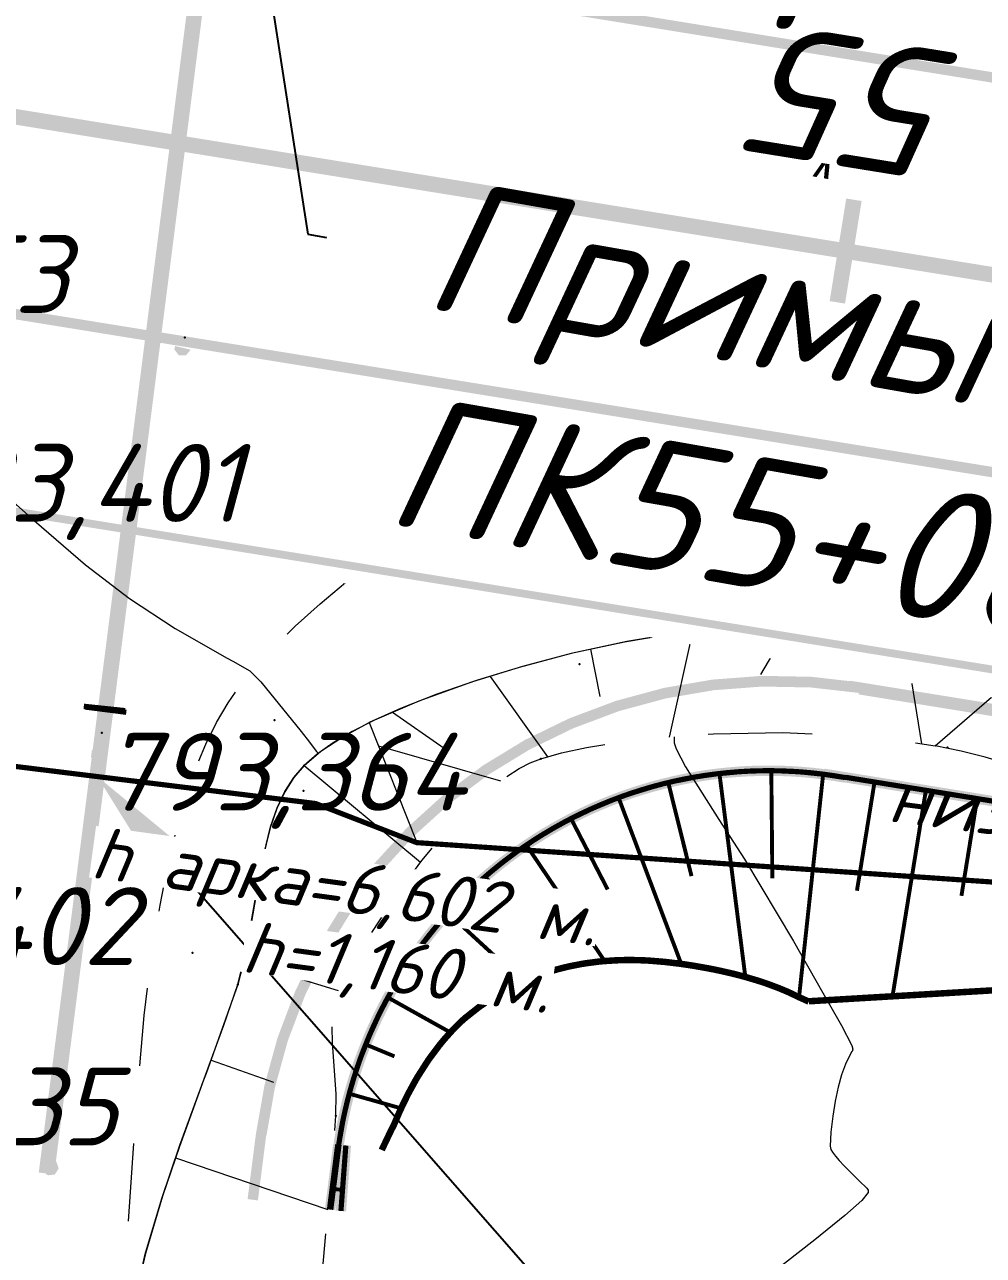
# Model space of a CAD drawing. Header units: metres. Extents: x 629572 to 645168, y 4785785 to 4790166.
# Drawn here: x 634772.03 to 634790.47, y 4788167.97 to 4788191.66 of the extents above; entities that cross this region are included whole.
import ezdxf
from ezdxf import colors
from ezdxf.entities.mleader import LeaderData, LeaderLine
from ezdxf.math import Vec2, Vec3

# ---------------------------------------------------------------- set-up
doc = ezdxf.new("R2010")
doc.units = ezdxf.units.M
for name, pattern in [('Сплошная', [0]), ('Сплошная_0_50', [0]), ('Штриховая 1.5-1.5', [3, 1.5, -1.5]), ('Штриховая 2', [4, 2, -2]), ('Штриховая 2_0_50', [2, 1, -1]), ('Штрихпунктирная 2', [10, 5, -2.5, 0, -2.5])]:
    doc.linetypes.add(name, pattern=pattern)
doc.layers.get('0').update_dxf_attribs({"linetype": 'CONTINUOUS'})
for name, color, linetype in [('АД ось слева_9м', 7, 'CONTINUOUS'), ('Газопровод подземный', 7, 'CONTINUOUS'), ('Горизонтали', 7, 'CONTINUOUS'), ('Границы частей обочин', 7, 'CONTINUOUS'), ('Дороги', 7, 'CONTINUOUS'), ('Дороги с покрытием (край_ бровка)', 7, 'CONTINUOUS'), ('Дороги с покрытием (осевая линия)', 7, 'CONTINUOUS'), ('Дорожные полосы', 7, 'CONTINUOUS'), ('Коммуникации', 7, 'CONTINUOUS'), ('Нурсултан', 7, 'CONTINUOUS'), ('Общая поверхность по верху_ ПЧ или ДП_откосы', 7, 'CONTINUOUS'), ('пересечения с комуникациями', 7, 'CONTINUOUS'), ('Пикет кратный_красныйКДП', 7, 'CONTINUOUS'), ('ПК55+08_11', 7, 'CONTINUOUS'), ('подпись съездов', 7, 'CONTINUOUS'), ('Проезжие части улиц и тротуаров (без бортового камня)', 7, 'CONTINUOUS'), ('Риска для шага 20 м', 7, 'CONTINUOUS'), ('Укрепленная часть обочины', 7, 'CONTINUOUS')]:
    doc.layers.add(name, color=color, linetype=linetype)
doc.layers.add('ЛЭП в.напряж.', color=10, linetype='SIL_KAB_VYSVOLT', lineweight=13)
doc.styles.add('ISOCPEUR', font='isocpeui.ttf')
doc.styles.get("Standard").update_dxf_attribs({"font": 'isocpeui.ttf'})
doc.linetypes.add('GAZ_NADZ', pattern='A,10,-2.2,["|",Standard,S=1.8,R=0,X=-1.5,Y=-1],0,["-",Standard,S=1.5,R=0,X=-1.5,Y=0.05],-0.05', length=12.25)
doc.linetypes.add('SIL_KAB_VYSVOLT', pattern='A,1.5,["<<",Standard,S=1.6,R=0,X=-1.5,Y=-0.8],5,0,1.5,[">>",Standard,S=1.6,R=0,X=-2.14,Y=-0.8],-2,8,-2', length=20)

# ---------------------------------------------------------------- blocks, each defined once
blk = doc.blocks.new('Риска для шага 20 м')
at = {"color": 7, "linetype": 'Continuous', "lineweight": 0, "const_width": 0.1, "flags": 128}
blk.add_lwpolyline([(0, 0.4), (0, -0.4)], dxfattribs=at)
blk = doc.blocks.new('Пикет кратный_255_4294967295')
at = {"color": 1, "linetype": 'Continuous', "lineweight": 0, "true_color": 0xff0000, "const_width": 0.3, "flags": 128}
blk.add_lwpolyline([(0, 1), (0, -1)], dxfattribs=at)

msp = doc.modelspace()

# ---------------------------------------------------------------- hatches: boundary and pattern name
at = {"layer": 'Дороги с покрытием (осевая линия)'}
for points in [[(634775.22054046, 4788185.40437489), (634775.21178549, 4788185.40648303), (634775.21177621, 4788185.40648605), (634775.21176118, 4788185.40648967), (634775.21176103, 4788185.40648836), (634775.21176118, 4788185.40648967), (634775.21170033, 4788185.40650432), (634775.20355748, 4788185.40846462), (634775.20171823, 4788185.40890884), (634775.20161809, 4788185.40893328), (634774.94428805, 4788185.4709197), (634774.93455749, 4788185.47326319), (634774.92482699, 4788185.4756071), (634774.90958569, 4788185.41233433), (634774.90845692, 4788185.40764837), (634774.91141678, 4788185.40384421), (634774.97593425, 4788185.32092321), (634774.99134846, 4788185.30111211), (634774.99325196, 4788185.29866564), (634774.99430832, 4788185.29730795), (634774.99912798, 4788185.29725021), (634774.99915172, 4788185.29923244), (634774.99924787, 4788185.3072583), (634774.99912798, 4788185.29725021), (634775.12928376, 4788185.2956909), (634775.13715356, 4788185.29936531), (634775.21952348, 4788185.40015298), (634775.22257363, 4788185.40388514)], [(634773.6178806, 4788177.58680169), (634773.61639824, 4788177.59138808), (634773.5793314, 4788177.7060718), (634773.57636667, 4788177.71524458), (634773.56686239, 4788177.71217244), (634773.57636667, 4788177.71524458), (634773.57037428, 4788177.72153158), (634773.530643, 4788177.73651319), (634773.4485801, 4788177.76745691), (634773.44407007, 4788177.76915752), (634773.44259197, 4788177.7682775), (634773.43992853, 4788177.76669175), (634773.42350277, 4788177.75314597), (634773.3891527, 4788177.72481876), (634773.43992853, 4788177.76669175), (634773.32808523, 4788177.70010319), (634773.32328929, 4788177.69286206), (634773.30561717, 4788177.56390216), (634773.31553326, 4788177.56254257), (634773.30561717, 4788177.56390216), (634773.30496277, 4788177.55912679), (634773.30828829, 4788177.55563777), (634773.38077631, 4788177.47958592), (634773.39809481, 4788177.46141597), (634773.40533984, 4788177.46832149), (634773.40622159, 4788177.45835158), (634773.53588061, 4788177.4698188), (634773.53499886, 4788177.47978872), (634773.53539128, 4788177.47535169), (634773.53588061, 4788177.4698188), (634773.54334342, 4788177.47426196), (634773.61521905, 4788177.58278316), (634773.60688383, 4788177.58830444), (634773.61521905, 4788177.58278316)], [(634772.6839616, 4788169.64588699), (634772.68236024, 4788169.6504332), (634772.64231793, 4788169.76411221), (634772.63911521, 4788169.77320464), (634772.63296105, 4788169.77933337), (634772.59285291, 4788169.7932747), (634772.51001164, 4788169.82206979), (634772.50545884, 4788169.82365231), (634772.50400417, 4788169.82273407), (634772.50138295, 4788169.82107947), (634772.39131257, 4788169.75159947), (634772.38723668, 4788169.74902663), (634772.38670692, 4788169.74423584), (634772.39665512, 4788169.74313587), (634772.38670692, 4788169.74423584), (634772.37240082, 4788169.61485928), (634772.382349, 4788169.61375911), (634772.37240082, 4788169.61485928), (634772.37528637, 4788169.60666729), (634772.44973129, 4788169.53252992), (634772.46751732, 4788169.51481736), (634772.47457997, 4788169.5219093), (634772.47572119, 4788169.51196575), (634772.52685879, 4788169.52594582), (634772.53928486, 4788169.52934313), (634772.47572119, 4788169.51196575), (634772.60503742, 4788169.52680732), (634772.60982598, 4788169.5273569), (634772.61238192, 4788169.53144341), (634772.68140566, 4788169.64180048), (634772.67292933, 4788169.64710157), (634772.68140566, 4788169.64180048)]]:
    msp.add_hatch(color=7, dxfattribs=at).paths.add_polyline_path(points)

# ---------------------------------------------------------------- linework, layer by layer
at = {"layer": 'Горизонтали', "color": 34, "linetype": 'Сплошная', "lineweight": 0, "const_width": 0.1, "elevation": 794, "flags": 128}
for points in [[(634780.79467127, 4788185.87109443), (634781.10798914, 4788185.58975286), (634782.36424843, 4788184.44688168), (634782.6118125, 4788184.20208081), (634782.68951755, 4788184.09552057), (634782.69136, 4788184.08472612), (634782.69162009, 4788184.08320231), (634782.69231664, 4788184.07912138), (634782.69239471, 4788184.07866401), (634782.69250536, 4788184.07801568)], [(634782.69250536, 4788184.07801568), (634782.68969713, 4788184.0755867), (634782.67726856, 4788184.06495363), (634782.67723967, 4788184.06492949), (634782.69952573, 4788184.01581232), (634783.29008767, 4788183.22928735), (634785.20939968, 4788180.73251115), (634785.68176571, 4788180.11907802)]]:
    msp.add_lwpolyline(points, dxfattribs=at)
at = {"layer": 'Горизонтали', "color": 34, "linetype": 'Сплошная', "lineweight": 0, "true_color": 0xa55200, "flags": 128}
for points, elevation in [([(634765.30143004, 4788185.50457256), (634765.38121581, 4788185.46108453), (634765.83585545, 4788185.23220394), (634766.45649916, 4788184.96805637), (634766.60945293, 4788184.90479678), (634767.68095357, 4788184.44809893), (634769.48333431, 4788183.65027533), (634771.19800911, 4788182.85622404), (634771.54065771, 4788182.67526795), (634771.72675717, 4788182.547008), (634771.87393201, 4788182.41713126), (634772.21391188, 4788182.11383126), (634773.20116599, 4788181.26588919), (634774.04822255, 4788180.61373765), (634774.92575547, 4788180.03613497), (634775.92601297, 4788179.46799343), (634776.03678888, 4788179.40949322), (634776.35875897, 4788179.2238504), (634776.57484691, 4788179.01292061), (634777.34606879, 4788178.05735686), (634777.51018998, 4788177.84699734), (634777.60134254, 4788177.72889637), (634777.64595818, 4788177.67022473), (634777.6459582, 4788177.67022471), (634777.66718033, 4788177.64214687), (634777.67412424, 4788177.63295977), (634777.67499902, 4788177.6318024), (634777.67611515, 4788177.6303257), (634777.67611597, 4788177.63032462)], 793.5), ([(634784.526316, 4788177.95115373), (634784.52082815, 4788177.90955725), (634784.52501488, 4788177.83395786), (634784.56236957, 4788177.72363881), (634784.74475883, 4788177.37460874), (634785.38471465, 4788176.36054527), (634785.87482708, 4788175.59541381), (634786.81834632, 4788174.01682247), (634787.38559141, 4788173.02573242), (634787.74154594, 4788172.39599813), (634787.94310093, 4788172.01183538), (634787.96090676, 4788171.94032832), (634787.94472144, 4788171.89415999), (634787.94402283, 4788171.89315484), (634787.89362949, 4788171.80947707), (634787.81838974, 4788171.65143543), (634787.74301066, 4788171.44587049), (634787.67638186, 4788171.20660698), (634787.61935543, 4788170.93823705), (634787.57282058, 4788170.64810902), (634787.53724398, 4788170.34427323), (634787.52416809, 4788170.07333901), (634787.53706659, 4788170.00901539), (634787.56729627, 4788169.95769684), (634787.62986952, 4788169.87853761), (634787.7008874, 4788169.79539442), (634787.79220825, 4788169.69672223), (634787.96342056, 4788169.52464991), (634788.08528165, 4788169.40570736), (634788.22761823, 4788169.26661529), (634788.25744573, 4788169.22602888), (634788.25298258, 4788169.18176427), (634788.13176227, 4788169.02947404), (634787.80853493, 4788168.74030312), (634787.23238645, 4788168.27131459), (634785.5363765, 4788166.94689793), (634782.74378178, 4788164.80275519), (634782.18441374, 4788164.37483678), (634781.95073679, 4788164.19607315), (634781.67387932, 4788163.98427626), (634781.65856233, 4788163.97255871), (634781.61682312, 4788163.94062807)], 793)]:
    msp.add_lwpolyline(points, dxfattribs=dict(at, elevation=elevation))
at = {"layer": 'Дороги с покрытием (край_ бровка)', "color": 251, "linetype": 'Сплошная', "lineweight": 0, "true_color": 0x636466, "flags": 128}
msp.add_lwpolyline([(634795.566, 4788179.802), (634795.4892138, 4788179.83838964), (634795.41996934, 4788179.89430093), (634795.29777336, 4788180.07055201), (634795.19341797, 4788180.31048327), (634795.12387012, 4788180.47802401), (634795.01156164, 4788180.67627952), (634794.884, 4788180.794), (634794.66753861, 4788180.9047016), (634794.38247701, 4788181.02407096), (634794.02344268, 4788181.14956409), (634793.66936534, 4788181.24897126), (634793.28279221, 4788181.32498786), (634792.953, 4788181.351), (634792.63147041, 4788181.3240787), (634792.22911941, 4788181.23998912), (634791.62277328, 4788181.06849628), (634791.4124925, 4788181.00629424), (634790.9518511, 4788180.88008095), (634790.59, 4788180.803), (634789.07692232, 4788180.59287786), (634788.54562842, 4788180.52193727), (634785.24334466, 4788180.05580724), (634783.61033, 4788179.78509994), (634782.54, 4788179.559), (634781.54120616, 4788179.28567972), (634780.62509391, 4788179.00292614), (634779.61243191, 4788178.64111319), (634778.75902649, 4788178.27419616), (634778.33216448, 4788178.05604724), (634777.96386849, 4788177.83742351), (634777.65469392, 4788177.61865579), (634777.405, 4788177.4), (634777.20523351, 4788177.16762346), (634777.031437, 4788176.8930828), (634776.88163214, 4788176.57337147), (634776.75261146, 4788176.20171179), (634776.60474573, 4788175.60056194), (634776.45232444, 4788174.73422827), (634776.44551532, 4788174.6922231), (634776.28736326, 4788173.80712772), (634776.128, 4788173.186), (634775.51901513, 4788171.47197373), (634775.47271085, 4788171.34650367), (634775.00638768, 4788170.06361913), (634774.68072978, 4788169.10974174), (634774.35484191, 4788168.01003334), (634774.25234501, 4788167.57016332), (634774.189, 4788167.199), (634774.16231246, 4788166.86069562), (634774.16757493, 4788166.49970183), (634774.20474586, 4788166.10942698), (634774.27552721, 4788165.67153506), (634774.45838022, 4788164.83235513), (634774.616692, 4788164.11938327), (634774.69633197, 4788163.67137169), (634774.74327575, 4788163.27575941), (634774.76010911, 4788162.91036272), (634774.747, 4788162.568), (634774.747, 4788162.56799998), (634774.5786987, 4788161.13241905), (634774.14424981, 4788157.81917841), (634773.89972605, 4788155.98509286), (634773.0072453, 4788149.242255), (634772.38930337, 4788144.39445082), (634771.952, 4788140.71400001), (634771.58142275, 4788137.23101933), (634771.17038917, 4788133.01845283), (634770.62284452, 4788127.0621757), (634770.46413023, 4788125.31445944), (634770.11821459, 4788121.58725779), (634769.864, 4788119.041), (634769.29747762, 4788113.96566718), (634768.6863821, 4788108.89513374), (634768.053, 4788103.82700002), (634768.053, 4788103.82699999)], dxfattribs=at)
at = {"layer": 'Дорожные полосы', "color": 6, "linetype": 'Сплошная', "lineweight": 0, "true_color": 0xff00ff, "const_width": 0.2, "flags": 128}
for points in [[(634787.8979749639, 4788178.933397774), (634796.3559317859, 4788177.564390441)], [(634788.0889703787, 4788178.867822044), (634796.1664614533, 4788177.554337464)]]:
    msp.add_lwpolyline(points, dxfattribs=at)
at = {"layer": 'Нурсултан', "color": 251, "linetype": 'Сплошная', "lineweight": 0, "flags": 128}
for points in [[(634808.98, 4788168.234), (634807.714, 4788169.528), (634805.266, 4788172.1555), (634801.552, 4788176.077), (634795.566, 4788179.802), (634795.45292812, 4788179.86449884), (634795.35548923, 4788179.97287496), (634795.27301864, 4788180.12106257), (634795.06526382, 4788180.59441738), (634794.98004585, 4788180.71431793), (634794.884, 4788180.794), (634794.44133014, 4788181.00104951), (634793.88309796, 4788181.19194791), (634793.37633501, 4788181.31030243), (634792.953, 4788181.351), (634792.67597447, 4788181.33054754), (634792.3406866, 4788181.26703417), (634791.08178158, 4788180.9134041), (634790.59, 4788180.803), (634786.89195871, 4788180.29623879), (634785.12092893, 4788180.03697684), (634783.56716401, 4788179.77713665), (634782.54, 4788179.559), (634781.6042916, 4788179.30392735), (634780.73991654, 4788179.04036058), (634779.95764993, 4788178.771598), (634779.26229777, 4788178.49932109), (634778.65883283, 4788178.22562621)], [(634774.747, 4788162.568), (634774.75509606, 4788163.09712476), (634774.69352641, 4788163.68990755), (634774.58885101, 4788164.25397963), (634774.49234623, 4788164.68592268), (634774.29840427, 4788165.55398204), (634774.19730588, 4788166.16872814), (634774.1606549, 4788166.71014521), (634774.25087261, 4788167.56294315), (634774.35050352, 4788167.99312246), (634774.66620712, 4788169.06502746), (634775.01742138, 4788170.0947527), (634775.85903519, 4788172.40082133), (634776.128, 4788173.186), (634776.29333218, 4788173.83565565), (634776.58470389, 4788175.50017991), (634776.75806044, 4788176.21981462), (634776.88636789, 4788176.58505438), (634777.0351111, 4788176.89980824), (634777.20735301, 4788177.17049459), (634777.405, 4788177.4), (634777.72907541, 4788177.67531593), (634778.14728995, 4788177.95070472), (634778.65883283, 4788178.22562621), (634779.571, 4788175.916)], [(634791.5563676, 4788177.20593158), (634790.938, 4788177.431), (634790.50816056, 4788177.56274002), (634790.04239362, 4788177.67911027), (634789.54219734, 4788177.77973381)]]:
    msp.add_lwpolyline(points, dxfattribs=at)
at = {"layer": 'Нурсултан', "color": 251, "linetype": 'Continuous', "lineweight": 0, "flags": 128}
for points in [[(634788.83929325, 4788180.56309184), (634789.28369416, 4788177.82073013)], [(634786.8578558, 4788180.29124645), (634786.18342317, 4788179.15207789)], [(634784.87971815, 4788179.99663853), (634784.42740994, 4788177.94360946)], [(634782.91254445, 4788179.63811648), (634783.0945823, 4788178.72732753)], [(634780.98322682, 4788179.11455118), (634782.08627539, 4788177.56571245)], [(634779.10590825, 4788178.42839235), (634780.0975715, 4788177.73619523)], [(634778.83633762, 4788177.77618041), (634781.18141206, 4788177.10753012)], [(634777.4034486, 4788177.39819853), (634779.64625226, 4788175.53872977)], [(634776.60737778, 4788175.59430335), (634777.71993745, 4788174.98641266)], [(634776.24071348, 4788173.62889594), (634778.05772492, 4788173.06937244)], [(634775.61458558, 4788171.7310158), (634776.81764521, 4788171.30573572)], [(634774.93407928, 4788169.85040196), (634777.86072555, 4788168.85317173)]]:
    msp.add_lwpolyline(points, dxfattribs=at)
at = {"layer": 'Нурсултан', "color": 251, "linetype": 'Штриховая 2', "lineweight": 0, "flags": 128}
msp.add_lwpolyline([(634777.299, 4788162.407), (634778.018, 4788170.658), (634778.02312178, 4788171.07923351), (634777.94964198, 4788172.06032468), (634777.94529718, 4788172.48463164), (634777.9659763, 4788172.70827563), (634778.00546209, 4788172.9088379), (634778.06457894, 4788173.09042577), (634778.144, 4788173.255), (634778.6511041, 4788174.10324125), (634779.16260615, 4788174.87949297), (634779.67038903, 4788175.57162955), (634780.16673975, 4788176.16901056), (634780.64430721, 4788176.6634844), (634781.10340362, 4788177.05611569), (634781.54204844, 4788177.34522123), (634781.75330345, 4788177.45068716), (634781.959, 4788177.53), (634782.35824089, 4788177.64202379), (634782.83903974, 4788177.74459511), (634783.38779762, 4788177.83481749), (634783.98933655, 4788177.91019445), (634785.28282096, 4788178.00885781), (634786.61368909, 4788178.03269857), (634787.85615146, 4788177.98317311), (634789.00963694, 4788177.8641932), (634789.54219734, 4788177.77973381), (634791.581, 4788179.533), (634792.664, 4788179.786), (634793.281, 4788178.833), (634793.692, 4788179.479), (634795.45292812, 4788179.86449884)], dxfattribs=at)
at = {"layer": 'Нурсултан', "color": 7}
for p in [(634775.1129999999, 4788185.636, 7.107999999999947), (634784.2290000003, 4788184.805, 7.342999999999961), (634790.3370000003, 4788180.552, 7.519000000000005), (634790.3399999999, 4788180.337, 7.504000000000019), (634786.8559999997, 4788180.09, 7.418999999999983), (634782.7000000002, 4788179.35, 7.086000000000013), (634776.8370000003, 4788178.274, 6.73599999999999), (634773.5159999998, 4788178.03, 6.687000000000012), (634789.7790000001, 4788177.749, 6.740000000000009), (634781.9589999998, 4788177.53, 6.230000000000018), (634777.4050000003, 4788177.4, 6.802000000000021), (634777.3959999997, 4788176.916, 6.699999999999932), (634777.625, 4788176.669, 6.658999999999992), (634779.5710000005, 4788175.916, 6.33299999999997), (634775.2570000002, 4788173.793, 6.584999999999923), (634778.1440000003, 4788173.255, 6.194999999999936), (634776.1279999996, 4788173.186, 6.621999999999957), (634778.0180000002, 4788170.658, 6.141999999999939)]:
    msp.add_point(p, dxfattribs=at)
at = {"layer": 'Проезжие части улиц и тротуаров (без бортового камня)', "linetype": 'Штриховая 1.5-1.5', "lineweight": 0, "flags": 128}
msp.add_lwpolyline([(634773.666, 4788162.639), (634773.9249112, 4788167.14511091), (634774.18888899, 4788171.03088863), (634774.32891282, 4788172.59145256), (634774.463, 4788173.676), (634774.63315184, 4788174.7129082), (634774.79487843, 4788175.53818408), (634775.03941107, 4788176.51529971), (634775.32262366, 4788177.36192341), (634775.51217183, 4788177.81262987), (634775.71891781, 4788178.2277445), (634775.94366727, 4788178.60887712), (634776.187, 4788178.957), (634776.47188797, 4788179.3032329), (634776.82002542, 4788179.67683981), (634777.23297452, 4788180.07950792), (634777.71345185, 4788180.51389216), (634778.6883123, 4788181.32870245), (634779.91016148, 4788182.28011373), (634782.44199997, 4788184.15099998), (634782.442, 4788184.151)], dxfattribs=at)

# ---------------------------------------------------------------- block references
at = {"layer": 'Риска для шага 20 м', "color": 7, "linetype": 'Continuous'}
for p, rotation in [((634773.5652911788, 4788178.49897577, 0.004999999999995453), 264.00002), ((634773.58754112, 4788178.47537351), 262.734358), ((634773.58754112, 4788178.47537351), 262.734358)]:
    msp.add_blockref('Риска для шага 20 м', p, dxfattribs=dict(at, rotation=rotation))

# ---------------------------------------------------------------- texts
at = {"layer": 'Дороги', "color": 0, "style": 'ISOCPEUR', "width": 0.75}
msp.add_text('А', height=1, rotation=350.5922611733356, dxfattribs=at).set_placement((634786.8073353578, 4788188.262891012))
at = {"layer": 'ЛЭП в.напряж.', "color": 4, "insert": (634780.4775994155, 4788192.580161084), "char_height": 2.850471999999999, "attachment_point": 7, "rotation": 350.7316003629305, "style": 'ISOCPEUR'}
msp.add_mtext('ЛС\\P2 пр.', dxfattribs=at)
at = {"layer": 'Нурсултан', "color": 251, "char_height": 1.5, "attachment_point": 1, "style": 'ISOCPEUR'}
for s, insert in [('793,553', (634765.9139999999, 4788187.608, 6.875999999999976)), ('794,020', (634784.2290000003, 4788184.805, 7.342999999999961)), ('793,401', (634769.5710000005, 4788183.59, 6.723999999999933)), ('793,364', (634773.5159999998, 4788178.03, 6.687000000000012)), ('792,402', (634767.3049999997, 4788175.059, 5.725000000000023)), ('792,335', (634766.9289999995, 4788171.587, 5.658000000000015))]:
    msp.add_mtext(s, dxfattribs=dict(at, insert=insert))

# ---------------------------------------------------------------- next in the draw order: leaders
at = {"layer": 'пересечения с комуникациями'}
ml = msp.add_multileader_mtext('Standard', dxfattribs=at)
ml.set_content('Газопровод подземный\\PПК0+21,34', color=256, style='ISOCPEUR')
ml.set_leader_properties()
ml.build(insert=Vec2(0, 0))
ml.multileader.update_dxf_attribs({"text_left_attachment_type": 6, "text_right_attachment_type": 6, "dogleg_length": 0.36, "arrow_head_size": 2})
ctx = ml.context
ctx.base_point, ctx.char_height, ctx.arrow_head_size, ctx.plane_origin, ctx.plane_x_axis, ctx.plane_y_axis = Vec3(634786.785701261, 4788162.27610833, 0.004999999999995453), 2.53, 2, Vec3(634761.8342464158, 4788182.582755749, 0.004999999999995453), Vec3(0.984807753012208, -0.1736481776669304), Vec3(0.1736481776669304, 0.984807753012208)
ctx.left_attachment, ctx.right_attachment = 6, 6
notes = []
notes.append((ctx, [(0, (1, 1, 0), (634786.43117047, 4788162.338621674, 0.004999999999995453), (0.984807753012208, -0.1736481776669304), 0.36, [(0, [(634773.4274518692, 4788177.187518033, 0.004999999999995453)], 0, [])])]))
ctx.mtext.insert, ctx.mtext.text_direction, ctx.mtext.rotation, ctx.mtext.flow_direction = Vec3(634789.2825126344, 4788164.918688313, 0.004999999999995453), Vec3(0.984807753012208, -0.1736481776669304), 6.108652381980153, 5
ctx.mtext.has_bg_fill, ctx.mtext.bg_color, ctx.mtext.bg_scale_factor, ctx.mtext.bg_transparency, ctx.mtext.use_window_bg_color = 1, -1027028792, 1.5, 0, 1
for ctx, leaders in notes:
    for number, flags, end, landing, length, lines in leaders:
        leader = LeaderData()
        leader.index, (leader.has_last_leader_line, leader.has_dogleg_vector, leader.attachment_direction) = number, flags
        leader.last_leader_point, leader.dogleg_vector, leader.dogleg_length = Vec3(end), Vec3(landing), length
        for number, points, colour, breaks in lines:
            line = LeaderLine()
            line.index, line.vertices, line.color, line.breaks = number, Vec3.list(points), colors.encode_raw_color(colour), breaks
            leader.lines.append(line)
        ctx.leaders.append(leader)

# ---------------------------------------------------------------- next in the draw order: linework, layer by layer
at = {"layer": 'Границы частей обочин', "color": 86, "linetype": 'Сплошная', "lineweight": 0, "true_color": 0x128000, "const_width": 0.1, "flags": 128}
for points in [[(634787.81388259, 4788177.16815567), (634787.60999882, 4788177.20248795), (634787.4052211, 4788177.23171043), (634787.19967782, 4788177.2558012), (634786.99349755, 4788177.27473831), (634786.78680953, 4788177.28850555), (634786.57974348, 4788177.29709053), (634786.37242877, 4788177.3004818), (634786.16499692, 4788177.29867172), (634785.95757776, 4788177.2916584), (634785.75030208, 4788177.27943897), (634785.54330039, 4788177.26201916), (634785.33670318, 4788177.23940182), (634785.1306411, 4788177.21159935), (634784.92524433, 4788177.17862225), (634784.72064281, 4788177.14048672), (634784.5169661, 4788177.09721375), (634784.31434345, 4788177.0488224), (634784.11290312, 4788176.9953413), (634783.91277361, 4788176.93679905), (634783.71408153, 4788176.87322521), (634783.51695347, 4788176.80465698), (634783.32151556, 4788176.73113441), (634783.12789154, 4788176.65269566), (634782.93620563, 4788176.56938934), (634782.74658012, 4788176.48125839), (634782.55913639, 4788176.38835812), (634782.3739953, 4788176.29074097), (634782.19127417, 4788176.18846464), (634782.01109076, 4788176.08158875), (634781.83356142, 4788175.97017574), (634781.65880013, 4788175.85429287), (634781.4869194, 4788175.7340064), (634781.3180294, 4788175.60939074), (634781.15224123, 4788175.48051882), (634780.98966026, 4788175.3474679), (634780.83039236, 4788175.21031857), (634780.67454195, 4788175.06915283), (634780.52220917, 4788174.92405558), (634780.37349367, 4788174.77511501), (634780.22849131, 4788174.62242126), (634780.08729839, 4788174.46606684), (634779.95000744, 4788174.3061471), (634779.81670618, 4788174.14275837), (634779.68748522, 4788173.97600174), (634779.562428, 4788173.80597782), (634779.44161844, 4788173.63279152), (634779.32513475, 4788173.45654917), (634779.21305561, 4788173.2773571), (634779.10545444, 4788173.0953269), (634779.00240421, 4788172.9105711), (634778.90397358, 4788172.72320223), (634778.81023026, 4788172.53333569), (634778.72123528, 4788172.34108996), (634778.63704872, 4788172.14658308), (634778.55773067, 4788171.94993567), (634778.48333549, 4788171.75126958), (634778.41391182, 4788171.55070782), (634778.34950829, 4788171.34837461), (634778.29017448, 4788171.14439631), (634778.23594666, 4788170.93889999), (634778.18686581, 4788170.73201287), (634778.14297009, 4788170.52386439), (634778.10428905, 4788170.31458449), (634778.07085133, 4788170.1043036)], [(634778.06490094, 4788170.10506298), (634777.90515074, 4788168.85205625)]]:
    msp.add_lwpolyline(points, dxfattribs=at)
at = {"layer": 'Дорожные полосы', "color": 6, "linetype": 'Сплошная', "lineweight": 0, "true_color": 0xff00ff, "const_width": 0.2, "flags": 128}
for points in [[(634788.09445777, 4788178.90159501, 0.4241068367), (634776.57694524, 4788170.29476759)], [(634788.09445777, 4788178.90159501, 0.4241068367), (634776.57694524, 4788170.29476759)], [(634788.0934992, 4788178.89567278, 0.4241068367), (634776.58289638, 4788170.29400886)], [(634788.0934992, 4788178.89567278, 0.4241068367), (634776.58289638, 4788170.29400886)]]:
    msp.add_lwpolyline(points, format="xyb", dxfattribs=at)
for points in [[(634776.41719504, 4788169.04176086), (634776.576945244, 4788170.294767591)], [(634776.41719504, 4788169.04176086), (634776.5769452438, 4788170.294767589)]]:
    msp.add_lwpolyline(points, dxfattribs=at)
at = {"layer": 'Общая поверхность по верху_ ПЧ или ДП_откосы', "color": 30, "linetype": 'Continuous', "lineweight": 0, "true_color": 0xff7f27, "const_width": 0.075, "flags": 128}
for points in [[(634783.45448249, 4788176.78050603), (634784.65978965, 4788173.58113591)], [(634790.3528483, 4788176.76327607), (634790.04976487, 4788174.8909975)], [(634782.53966866, 4788176.3781114), (634783.24475373, 4788175.01378982)], [(634781.68048985, 4788175.86767864), (634783.18634862, 4788173.63645193)], [(634780.88730929, 4788175.25975089), (634781.6408957, 4788174.38368398)], [(634780.17379861, 4788174.56010842), (634781.61147937, 4788173.23768409)], [(634779.54777668, 4788173.78122934), (634780.21039311, 4788173.30133074)], [(634779.01583934, 4788172.93524754), (634780.21959732, 4788172.2621438)], [(634778.59208083, 4788172.03022449), (634779.14319362, 4788171.80190475)], [(634778.27371349, 4788171.08296786), (634779.27121963, 4788170.80097895)], [(634778.14393258, 4788169.23321357), (634777.95553932, 4788169.24728335)]]:
    msp.add_lwpolyline(points, dxfattribs=at)
at = {"layer": 'Общая поверхность по верху_ ПЧ или ДП_откосы', "color": 30, "linetype": 'Штриховая 2_0_50', "lineweight": 0, "true_color": 0xff7f27, "const_width": 0.125, "flags": 128}
for points in [[(634778.89910126, 4788169.99870706), (634778.90024281, 4788170.00131905), (634778.90069866, 4788170.00236344), (634778.91339588, 4788170.0312413), (634779.08350468, 4788170.38872552), (634779.12983894, 4788170.47782946), (634779.24225521, 4788170.7383194), (634779.30259228, 4788170.86884832), (634779.40594769, 4788171.07874584), (634779.54442883, 4788171.33291245), (634779.58742428, 4788171.40641975), (634779.78764915, 4788171.71957445), (634779.81462288, 4788171.75838184), (634780.007411, 4788172.01611114), (634780.10964966, 4788172.13952112), (634780.24764347, 4788172.29342318), (634780.42474079, 4788172.47214127), (634780.51148796, 4788172.54705429), (634780.764781, 4788172.74708033), (634780.79988384, 4788172.77271795), (634781.10190725, 4788172.97391701), (634781.10441399, 4788172.9754467), (634781.41664314, 4788173.14871359), (634781.4388876, 4788173.15983009), (634781.74153376, 4788173.29635), (634781.76283503, 4788173.30497408), (634781.84395742, 4788173.33669519), (634781.99206209, 4788173.39015007), (634781.99315119, 4788173.390522), (634781.99423981, 4788173.39089394), (634782.07327223, 4788173.41703129), (634782.24384212, 4788173.46825695), (634782.4087038, 4788173.51133299), (634782.52333403, 4788173.53770971), (634782.74447632, 4788173.58064699), (634782.83365583, 4788173.59510231), (634783.07779074, 4788173.62644815), (634783.17616749, 4788173.63579273), (634783.40603065, 4788173.65067577), (634783.54103804, 4788173.6550355), (634783.72671032, 4788173.65594292), (634783.93394613, 4788173.65030289), (634784.03796244, 4788173.64484024), (634784.3382678, 4788173.62033653), (634784.35049367, 4788173.6190815), (634784.62642574, 4788173.58595371), (634784.81383657, 4788173.5588913), (634784.90195942, 4788173.54492188), (634785.16547108, 4788173.49857235), (634785.28679943, 4788173.4748621), (634785.41782904, 4788173.44747829), (634785.65995431, 4788173.39162827), (634785.76241744, 4788173.36565876), (634785.89266467, 4788173.33060551), (634786.11651778, 4788173.26450825), (634786.23283666, 4788173.22691345), (634786.33200368, 4788173.19283009), (634786.53890315, 4788173.11489868), (634786.68761501, 4788173.05267143), (634786.73783112, 4788173.03032494), (634786.92880595, 4788172.9395504), (634787.11395812, 4788172.85603142), (634787.1157757, 4788172.85513401)], [(634787.11702335, 4788172.86284256), (634787.12206089, 4788172.86267185), (634795.28787625, 4788173.34817123)], [(634777.90515041, 4788168.85205555), (634777.9057827, 4788168.85701537), (634778.03162003, 4788169.84402537), (634778.06426811, 4788170.10010242), (634778.0649004, 4788170.10506225)]]:
    msp.add_lwpolyline(points, dxfattribs=at)
at = {"layer": 'Общая поверхность по верху_ ПЧ или ДП_откосы', "color": 30, "linetype": 'Сплошная_0_50', "lineweight": 0, "true_color": 0xff7f27, "const_width": 0.1, "flags": 128}
msp.add_lwpolyline([(634778.11346436, 4788168.82549679), (634778.11383724, 4788168.83048975), (634778.18808746, 4788169.82407677), (634778.20735168, 4788170.08186018), (634778.20772457, 4788170.08685303)], dxfattribs=at)
at = {"layer": 'ПК55+08_11', "color": 1, "linetype": 'Штрихпунктирная 2', "lineweight": 0, "true_color": 0xff0000, "const_width": 0.3, "flags": 128}
msp.add_lwpolyline([(634776.11693668, 4788198.31478273), (634772.4493132, 4788169.54763997)], dxfattribs=at)
msp.add_lwpolyline([(634776.11693668, 4788198.31478273), (634772.4493132, 4788169.54763997)], dxfattribs=at)
at = {"layer": 'Укрепленная часть обочины', "color": 30, "linetype": 'Сплошная', "lineweight": 0, "true_color": 0xff7f27, "const_width": 0.2, "flags": 128}
for points in [[(634787.81388259, 4788177.16815567), (634787.60999882, 4788177.20248795), (634787.4052211, 4788177.23171043), (634787.19967782, 4788177.2558012), (634786.99349755, 4788177.27473831), (634786.78680953, 4788177.28850555), (634786.57974348, 4788177.29709053), (634786.37242877, 4788177.3004818), (634786.16499692, 4788177.29867172), (634785.95757776, 4788177.2916584), (634785.75030208, 4788177.27943897), (634785.54330039, 4788177.26201916), (634785.33670318, 4788177.23940182), (634785.1306411, 4788177.21159935), (634784.92524433, 4788177.17862225), (634784.72064281, 4788177.14048672), (634784.5169661, 4788177.09721375), (634784.31434345, 4788177.0488224), (634784.11290312, 4788176.9953413), (634783.91277361, 4788176.93679905), (634783.71408153, 4788176.87322521), (634783.51695347, 4788176.80465698), (634783.32151556, 4788176.73113441), (634783.12789154, 4788176.65269566), (634782.93620563, 4788176.56938934), (634782.74658012, 4788176.48125839), (634782.55913639, 4788176.38835812), (634782.3739953, 4788176.29074097), (634782.19127417, 4788176.18846464), (634782.01109076, 4788176.08158875), (634781.83356142, 4788175.97017574), (634781.65880013, 4788175.85429287), (634781.4869194, 4788175.7340064), (634781.3180294, 4788175.60939074), (634781.15224123, 4788175.48051882), (634780.98966026, 4788175.3474679), (634780.83039236, 4788175.21031857), (634780.67454195, 4788175.06915283), (634780.52220917, 4788174.92405558), (634780.37349367, 4788174.77511501), (634780.22849131, 4788174.62242126), (634780.08729839, 4788174.46606684), (634779.95000744, 4788174.3061471), (634779.81670618, 4788174.14275837), (634779.68748522, 4788173.97600174), (634779.562428, 4788173.80597782), (634779.44161844, 4788173.63279152), (634779.32513475, 4788173.45654917), (634779.21305561, 4788173.2773571), (634779.10545444, 4788173.0953269), (634779.00240421, 4788172.9105711), (634778.90397358, 4788172.72320223), (634778.81023026, 4788172.53333569), (634778.72123528, 4788172.34108996), (634778.63704872, 4788172.14658308), (634778.55773067, 4788171.94993567), (634778.48333549, 4788171.75126958), (634778.41391182, 4788171.55070782), (634778.34950829, 4788171.34837461), (634778.29017448, 4788171.14439631), (634778.23594666, 4788170.93889999), (634778.18686581, 4788170.73201287), (634778.14297009, 4788170.52386439), (634778.10428905, 4788170.31458449), (634778.07085133, 4788170.1043036)], [(634787.4046683788, 4788177.240468826), (634796.4649326287, 4788175.77397184)], [(634777.90515041, 4788168.85205555), (634777.9057827, 4788168.85701537), (634778.03162003, 4788169.84402537), (634778.06426811, 4788170.10010242), (634778.0649004, 4788170.10506225)], [(634778.11346436, 4788168.82549679), (634778.11383724, 4788168.83048975), (634778.18808746, 4788169.82407677), (634778.20735168, 4788170.08186018), (634778.20772457, 4788170.08685303)]]:
    msp.add_lwpolyline(points, dxfattribs=at)

# ---------------------------------------------------------------- next in the draw order: leaders
at = {"layer": 'подпись съездов'}
ml = msp.add_multileader_mtext('Standard', dxfattribs=at)
ml.set_content('Примыкание^JПК55+08,13', color=256, style='ISOCPEUR')
ml.set_leader_properties()
ml.build(insert=Vec2(0, 0))
ml.multileader.update_dxf_attribs({"text_right_attachment_type": 6, "dogleg_length": 0.36, "arrow_head_size": 0})
ctx = ml.context
ctx.base_point, ctx.char_height, ctx.arrow_head_size, ctx.plane_origin, ctx.plane_x_axis, ctx.plane_y_axis = Vec3(634777.8344049674, 4788187.564419265), 2.53, 0, Vec3(634776.0019060713, 4788195.616323075), Vec3(0.984807753012208, -0.1736481776669304), Vec3(0.1736481776669304, 0.984807753012208)
ctx.right_attachment = 6
notes = []
notes.append((ctx, [(0, (1, 1, 0), (634777.4798741763, 4788187.626932609), (0.9848077530122082, -0.1736481776669304), 0.36, [(0, [(634776.2254508612, 4788195.663927648)], 0, [])])]))
ctx.mtext.insert, ctx.mtext.text_direction, ctx.mtext.rotation, ctx.mtext.flow_direction = Vec3(634780.0676184071, 4788188.712061078), Vec3(0.9848077530122082, -0.1736481776669304), 6.108652381980153, 5
ctx.mtext.has_bg_fill, ctx.mtext.bg_color, ctx.mtext.bg_scale_factor, ctx.mtext.bg_transparency, ctx.mtext.use_window_bg_color = 1, -1027028792, 1.5, 0, 1
for ctx, leaders in notes:
    for number, flags, end, landing, length, lines in leaders:
        leader = LeaderData()
        leader.index, (leader.has_last_leader_line, leader.has_dogleg_vector, leader.attachment_direction) = number, flags
        leader.last_leader_point, leader.dogleg_vector, leader.dogleg_length = Vec3(end), Vec3(landing), length
        for number, points, colour, breaks in lines:
            line = LeaderLine()
            line.index, line.vertices, line.color, line.breaks = number, Vec3.list(points), colors.encode_raw_color(colour), breaks
            leader.lines.append(line)
        ctx.leaders.append(leader)

# ---------------------------------------------------------------- next in the draw order: linework, layer by layer
at = {"layer": 'АД ось слева_9м', "color": 1, "linetype": 'Штрихпунктирная 2', "lineweight": 0, "true_color": 0xff0000, "const_width": 0.3, "flags": 128}
msp.add_lwpolyline([(640034.33692704, 4789067.94364409, 0.0247400068), (639810.35452944, 4788955.08488888), (639724.25312346, 4788906.21871847, -0.0177491096), (639596.56787708, 4788839.62800443), (638712.15513538, 4788417.60731428, -0.0245074045), (638440.19953026, 4788303.83698078), (638256.38286615, 4788237.31875451, 0.0080079693), (638136.77244169, 4788191.85570681), (638136.77244157, 4788191.85570677), (638136.69508838, 4788191.82487875), (638136.6950885, 4788191.8248788, -0.009799125300000001), (637971.28132157, 4788129.62951418), (637971.28132238, 4788129.62951447), (637971.27672775, 4788129.62788892), (637971.27672694, 4788129.62788864, -0.0320991529), (637723.09012547, 4788059.3686566), (637723.08931034, 4788059.36848145, -0.0148544841), (637369.47928553, 4787994.29531906), (637135.49835815, 4787958.38615957), (637135.49836123, 4787958.3861602, 0.0012640516), (637025.37248984, 4787941.20001451), (637025.3722941, 4787941.19998332), (637025.37204997, 4787941.1999446), (637025.37205145, 4787941.19994477, -0.0027756918), (636826.75148154, 4787910.81821659), (636826.75148041, 4787910.81821647), (636826.74634285, 4787910.81745978), (636826.7463425, 4787910.81745972), (636820.56125474, 4787909.90688679), (636814.37233732, 4787908.9982175), (636808.17923748, 4787908.0938714), (636801.98160753, 4787907.19627296), (636795.7791077, 4787906.30785191), (636789.57140901, 4787905.43104367), (636783.35819608, 4787904.56828971), (636777.13917011, 4787903.72203787), (636770.91405166, 4787902.89474269), (636764.68258364, 4787902.08886563), (636758.44453422, 4787901.30687536), (636752.19969969, 4787900.55124789), (636745.94790751, 4787899.82446668), (636739.68901919, 4787899.12902272), (636733.42293328, 4787898.46741453), (636727.14958841, 4787897.84214803, -0.062513229), (636475.68197998, 4787905.03061558), (636469.45459804, 4787906.01322857), (636463.23653925, 4787907.03170925), (636457.02759918, 4787908.08355926), (636450.82753381, 4787909.16628999), (636444.63606259, 4787910.27742242), (636438.45287137, 4787911.41448699), (636432.27761537, 4787912.57502337), (636426.10992208, 4787913.75658019), (636419.94939422, 4787914.95671466), (636413.79561261, 4787916.17299224), (636407.64813908, 4787917.40298615), (636401.50651932, 4787918.64427691), (636395.37028575, 4787919.89445189), (636389.23896035, 4787921.15110471), (636383.1120575, 4787922.41183475), (636376.98908681, 4787923.67424655), (636376.4404835, 4787923.78739279), (636376.44048352, 4787923.78739279, 0.0110509857), (636059.77436426, 4787981.83350454), (636059.77436426, 4787981.83350456), (635773.19389219, 4788027.84360801), (635773.19389219, 4788027.84360797, -0.0003196079), (635722.69704323, 4788035.9839219), (635722.69704323, 4788035.98392194), (634281.95240425, 4788269.18326503), (634281.95240425, 4788269.18326501, -0.0004711133), (634207.53735072, 4788281.30007084), (634207.53735072, 4788281.30007086), (634184.80418925, 4788285.02364234)], format="xyb", dxfattribs=at)
at = {"layer": 'Газопровод подземный', "color": 50, "linetype": 'GAZ_NADZ', "lineweight": 13, "const_width": 0.1, "flags": 128}
msp.add_lwpolyline([(634768.194, 4788177.834), (634777.625, 4788176.669), (634779.571, 4788175.916), (634790.639, 4788175.158), (634802.131, 4788173.76), (634814.357, 4788160.755)], dxfattribs=at)
at = {"layer": 'Общая поверхность по верху_ ПЧ или ДП_откосы', "color": 30, "linetype": 'Сплошная_0_50', "lineweight": 0, "true_color": 0xff7f27, "const_width": 0.1, "flags": 128}
for points in [[(634778.07085133, 4788170.1043036), (634778.07129288, 4788170.10730565), (634778.07146835, 4788170.10850632), (634778.07641125, 4788170.14174342), (634778.15015793, 4788170.55978608), (634778.1723547, 4788170.66599894), (634778.24462509, 4788170.97323942), (634778.28584385, 4788171.12872648), (634778.35954189, 4788171.38107777), (634778.46203709, 4788171.69144225), (634778.49457836, 4788171.78229189), (634778.64936543, 4788172.17588973), (634778.67051983, 4788172.22552633), (634778.82347488, 4788172.56090236), (634778.90531921, 4788172.72583818), (634779.01643848, 4788172.93638277), (634779.16008854, 4788173.18905306), (634779.22773743, 4788173.30140829), (634779.42860222, 4788173.61356783), (634779.4568119, 4788173.65508652), (634779.703053, 4788173.99655437), (634779.70512247, 4788173.99927664), (634779.9658165, 4788174.32497883), (634779.98463678, 4788174.34725428), (634780.24441147, 4788174.63956547), (634780.26297474, 4788174.65943384), (634780.33403015, 4788174.73431396), (634780.46529722, 4788174.86793613), (634780.46627045, 4788174.86890411), (634780.46724224, 4788174.86987305), (634780.53811598, 4788174.93954945), (634780.69323111, 4788175.08645916), (634780.84616375, 4788175.22421122), (634780.95436525, 4788175.31767082), (634781.16775894, 4788175.49286604), (634781.25566149, 4788175.56168938), (634781.50207376, 4788175.74487209), (634781.60393047, 4788175.8165884), (634781.84824753, 4788175.97962809), (634781.99616861, 4788176.0724597), (634782.20539331, 4788176.19658279), (634782.44748735, 4788176.33020115), (634782.57259512, 4788176.39522457), (634782.94891834, 4788176.57509041), (634782.96474504, 4788176.58215427), (634783.33340454, 4788176.73576736), (634783.59716368, 4788176.83322716), (634783.72507691, 4788176.87688732), (634784.12294245, 4788176.99813461), (634784.31400895, 4788177.04873753), (634784.5259943, 4788177.09924412), (634784.93321598, 4788177.18000031), (634785.11158788, 4788177.20876217), (634785.34358001, 4788177.24023914), (634785.75605506, 4788177.27984905), (634785.97727185, 4788177.29254818), (634786.16960555, 4788177.29876804), (634786.58216283, 4788177.29702091), (634786.88841259, 4788177.28238869), (634786.99373192, 4788177.27471828), (634787.40329134, 4788177.23196125), (634787.80982578, 4788177.16888905), (634787.81388259, 4788177.16815567)], [(634795.70054317, 4788175.8976965), (634787.81977713, 4788177.17327976), (634787.81484139, 4788177.17407894)]]:
    msp.add_lwpolyline(points, dxfattribs=at)
at = {"layer": 'Общая поверхность по верху_ ПЧ или ДП_откосы', "color": 30, "linetype": 'Continuous', "lineweight": 0, "true_color": 0xff7f27, "const_width": 0.075, "flags": 128}
for points in [[(634785.39462741, 4788177.24514122), (634785.89301028, 4788173.33050346)], [(634786.39249799, 4788177.29782412), (634786.41235331, 4788175.22645535)], [(634787.38971595, 4788177.23337849), (634786.92573123, 4788172.94101188)], [(634784.41045611, 4788177.07171655), (634784.8577403, 4788175.27138491)], [(634788.37854327, 4788177.0828377), (634788.03973507, 4788174.98996304)], [(634789.36569578, 4788176.92305688), (634788.72380495, 4788172.95790371)]]:
    msp.add_lwpolyline(points, dxfattribs=at)

# ---------------------------------------------------------------- next in the draw order: block references
at = {"layer": 'Пикет кратный_красныйКДП', "color": 7, "linetype": 'Continuous', "rotation": 170.805827}
msp.add_blockref('Пикет кратный_255_4294967295', (634787.82211464, 4788187.3030477), dxfattribs=at)

# ---------------------------------------------------------------- next in the draw order: texts
at = {"layer": 'Газопровод подземный', "color": 2, "style": 'ISOCPEUR'}
msp.add_text('низк', height=1, rotation=352.6151601778707, dxfattribs=at).set_placement((634788.613988523, 4788176.329415319))

# ---------------------------------------------------------------- next in the draw order: texts
at = {"layer": 'Пикет кратный_красныйКДП', "color": 7, "insert": (634790.24030561, 4788191.06615298), "char_height": 2.501139, "attachment_point": 7, "rotation": 170.80582652199095, "bg_fill": 3, "box_fill_scale": 1, "bg_fill_color": 256, "bg_fill_transparency": 0}
msp.add_mtext('\\A1;{\\fISOCPEUR|c204|b0|i1;\\H1x;\\l\\C1;55}', dxfattribs=at)

# ---------------------------------------------------------------- next in the draw order: linework, layer by layer
at = {"layer": 'Дорожные полосы', "color": 5, "linetype": 'Сплошная_0_50', "lineweight": 0, "true_color": 0x0000ff, "const_width": 0.2, "flags": 128}
for points in [[(634184.1165140256, 4788279.697228692), (634206.9077636956, 4788276.342030442), (634206.9097273713, 4788276.341741359), (634206.911668422, 4788276.341455596, 0.0004710883000001646), (634281.5271432165, 4788265.428741612), (634281.5291484994, 4788265.428450269), (634281.5311694507, 4788265.42815666), (634283.0087440809, 4788265.213480505), (635550.1533560943, 4788060.113087872), (635648.9405094837, 4788044.579227322), (635678.5051107606, 4788039.793892423), (635722.0860519722, 4788032.538469824), (635722.0880321985, 4788032.538140154), (635722.0898384996, 4788032.537839402, 0.000319582899999664), (635772.550829343, 4788024.170169305), (635772.5527928929, 4788024.169844987), (635772.5549373843, 4788024.169490828), (635777.1707047973, 4788023.407113919), (636059.1799193061, 4787978.130919635, -0.01105098569999255), (636375.6830102951, 4787920.114691565), (636376.2316135835, 4787920.001545332), (636382.3538676439, 4787918.73928121), (636388.4807698325, 4787917.478550285), (636394.6199787365, 4787916.220277949), (636400.7612320083, 4787914.969079931), (636406.9093064386, 4787913.726484166), (636413.0646720848, 4787912.494910672), (636419.2277850688, 4787911.276788145), (636425.399085685, 4787910.074554292), (636431.5789954856, 4787908.890656303), (636437.7679143522, 4787907.727551294), (636443.9662175984, 4787906.587706666), (636450.1742530162, 4787905.473600486), (636456.3923379104, 4787904.387721762), (636462.6207560848, 4787903.332570674), (636468.8597548862, 4787902.31065875), (636475.0917870168, 4787901.327310514, 0.05161549656340914), (636683.5722728829, 4787890.827752071, 0.05161549656340914)], [(634284.1471714338, 4788272.626824462), (635551.3350539181, 4788067.519428058), (635650.122207308, 4788051.985567507), (635679.7201248136, 4788047.194840034), (635723.3177118374, 4788039.936646215), (635723.3196865347, 4788039.936317465), (635723.3216424438, 4788039.935991804, 0.0003195828999998098), (635773.7730293759, 4788031.569914368), (635773.7750003857, 4788031.569588819), (635773.7769923685, 4788031.569259848), (635778.3762562593, 4788030.809608793), (636060.3688092154, 4787985.536089499, -0.0110509856999949), (636377.1979567518, 4787927.460094014), (636377.7465600341, 4787927.346947785), (636383.8683363593, 4787926.084782176), (636389.992372432, 4787924.824641594), (636396.1215472075, 4787923.568428148), (636402.2527619896, 4787922.319275337), (636408.3879269927, 4787921.079288715), (636414.527508268, 4787919.850873377), (636420.6719583164, 4787918.636439528), (636426.8217132285, 4787917.438403004), (636432.9771898217, 4787916.259185734), (636439.1387827774, 4787915.101216178), (636445.3068617797, 4787913.966929675), (636451.4817686188, 4787912.858768815), (636457.663814317, 4787911.779183701), (636463.8532761681, 4787910.730632171), (636470.0503948753, 4787909.715579963), (636476.2494636959, 4787908.737432986, 0.05161266219155122), (636683.1763095272, 4787898.317292307)], [(634283.5779577576, 4788268.920152484), (635550.7442050062, 4788063.816257965), (635649.5313583958, 4788048.282397415), (635679.1126177871, 4788043.494366229), (635722.7018819047, 4788036.237558019), (635722.7038588877, 4788036.23722889), (635722.7057418823, 4788036.236915368, 0.000319582899999854), (635773.1619293612, 4788027.870041836), (635773.1638968342, 4788027.869716871), (635773.165965502, 4788027.869375234), (635777.7734805284, 4788027.108361356), (636059.7743642607, 4787981.833504567, -0.01105098569999372), (636376.4404835234, 4787923.787392789), (636376.9890868112, 4787923.674246558), (636383.1111020038, 4787922.412031692), (636389.2365712161, 4787921.151595922), (636395.3707631394, 4787919.894353014), (636401.506996999, 4787918.644177634), (636407.6486167157, 4787917.402886441), (636413.7960901763, 4787916.172892025), (636419.9498716926, 4787914.956613837), (636426.1103994568, 4787913.756478648), (636432.2780926535, 4787912.574921018), (636438.4533485648, 4787911.414383736), (636444.6365396891, 4787910.27731817), (636450.8280108175, 4787909.166184651), (636457.0280761138, 4787908.083452731), (636463.2370161264, 4787907.031601422), (636469.4550748807, 4787906.013119357), (636475.6706305919, 4787905.032370924, 0.05161408332375637), (636683.3742912051, 4787894.572522189)]]:
    msp.add_lwpolyline(points, format="xyb", dxfattribs=at)
at = {"layer": 'Дорожные полосы', "color": 5, "linetype": 'Сплошная', "lineweight": 0, "true_color": 0x0000ff, "const_width": 0.15, "flags": 128}
msp.add_lwpolyline([(634319.34222737, 4788254.77396632), (634339.08527778, 4788251.57835048), (634354.9995537, 4788249.7622222), (635549.52919095, 4788056.41531035), (635648.31634435, 4788040.88144979), (635677.93091996, 4788036.08802604), (635721.5368299, 4788028.82844661), (635721.53880316, 4788028.82811809), (635721.53880316, 4788028.82811806), (635721.54077643, 4788028.82778955, 0.0003195829), (635772.00634883, 4788020.45944728), (635772.00832252, 4788020.45912129), (635772.00832252, 4788020.45912133), (635772.01029621, 4788020.45879534), (635776.60125217, 4788019.70051649), (636058.58547435, 4787974.42833469), (636058.58547435, 4787974.42833467, -0.0110509857), (636374.92553706, 4787916.44199033), (636374.92553703, 4787916.44199034), (636375.47414035, 4787916.3288441), (636381.59854429, 4787915.06613684), (636387.72974721, 4787913.80452212), (636393.86824056, 4787912.54640043), (636400.01451166, 4787911.29418078), (636406.1690409, 4787910.0502813), (636412.33229887, 4787908.81712976), (636418.5047435, 4787907.59716411), (636424.68681716, 4787906.39283302), (636430.87894375, 4787905.20659628), (636437.08152576, 4787904.04092535), (636443.29494131, 4787902.89830366), (636449.51954119, 4787901.78122701), (636455.75564584, 4787900.69220386), (636462.0035423, 4787899.63375558), (636468.26348121, 4787898.60841658), (636474.5356737, 4787897.61873445, 0.0584568152), (636711.48533565, 4787888.92790576, 0.004041144799999999), (636727.86159243, 4787890.44916746), (636727.86361497, 4787890.44937184), (636727.86563751, 4787890.44957623), (636729.31298433, 4787890.59688633), (636730.7601218, 4787890.74623903), (636732.20705015, 4787890.89760433), (636733.65376972, 4787891.05095225), (636735.10028099, 4787891.20625282), (636736.54658455, 4787891.36347607), (636737.99268111, 4787891.52259203), (636739.43857149, 4787891.68357075), (636740.88425664, 4787891.84638231), (636742.32973762, 4787892.01099676), (636743.77501558, 4787892.1773842), (636745.22009182, 4787892.3455147), (636750.68274214, 4787892.9966337), (636756.14260039, 4787893.67076926), (636761.59977651, 4787894.36628745), (636767.05439955, 4787895.08155638), (636772.50661622, 4787895.81494619), (636777.95658939, 4787896.56482894), (636783.40449667, 4787897.32957856), (636788.85052896, 4787898.10757069), (636794.29488895, 4787898.89718258), (636799.73778971, 4787899.6967929), (636805.17945324, 4787900.5047816), (636808.46083717, 4787900.99562698), (636811.74190434, 4787901.48858546), (636819.76334697, 4787902.66378724), (636827.77363396, 4787903.84270724), (636827.77363458, 4787903.84270733), (636827.77877215, 4787903.84346403), (636827.778773, 4787903.8434641, 0.0001908969), (636841.45485607, 4787905.8631105, 0.0013820945), (636940.49147775, 4787920.35198567, 0.0012026699), (637026.54544305, 4787933.79230308), (637026.5456874, 4787933.79234184), (637026.54706695, 4787933.79256071), (637026.54706547, 4787933.79256055), (637026.54730961, 4787933.79259927), (637026.54731269, 4787933.79259989), (637026.54939575, 4787933.79293037), (637026.5496397, 4787933.79296907, -0.0012640289), (637136.63606931, 4787950.97295439), (637136.63606622, 4787950.97295376), (637241.3698971274, 4787967.046502489)], format="xyb", dxfattribs=at)

# ---------------------------------------------------------------- next in the draw order: texts
at = {"layer": 'Коммуникации', "color": 7, "insert": (634773.2321100392, 4788174.975521649, 795.239), "char_height": 0.9999999999999999, "attachment_point": 7, "rotation": 352.25371996511393, "bg_fill": 3, "box_fill_scale": 1, "bg_fill_color": 256, "bg_fill_transparency": 0}
msp.add_mtext('\\A1;{\\fISOCPEUR|b0|i1|c0|p34;\\C2;h\\fISOCPEUR|b0|i1|c204|p34; арка\\fISOCPEUR|b0|i1|c0|p34;=6,602\\fISOCPEUR|b0|i1|c204|p34; м.}', dxfattribs=at)

# ---------------------------------------------------------------- next in the draw order: texts
at = {"layer": 'Коммуникации', "color": 7, "insert": (634776.1451295848, 4788173.20100341, 1.739000000000033), "char_height": 0.9999999999999999, "attachment_point": 7, "rotation": 352.25371996511393, "bg_fill": 3, "box_fill_scale": 1, "bg_fill_color": 256, "bg_fill_transparency": 0}
msp.add_mtext('\\A1;{\\fISOCPEUR|b0|i1|c0|p34;\\C2;h=1,160\\fISOCPEUR|b0|i1|c204|p34; м.}', dxfattribs=at)

doc.saveas('drawing.dxf')
